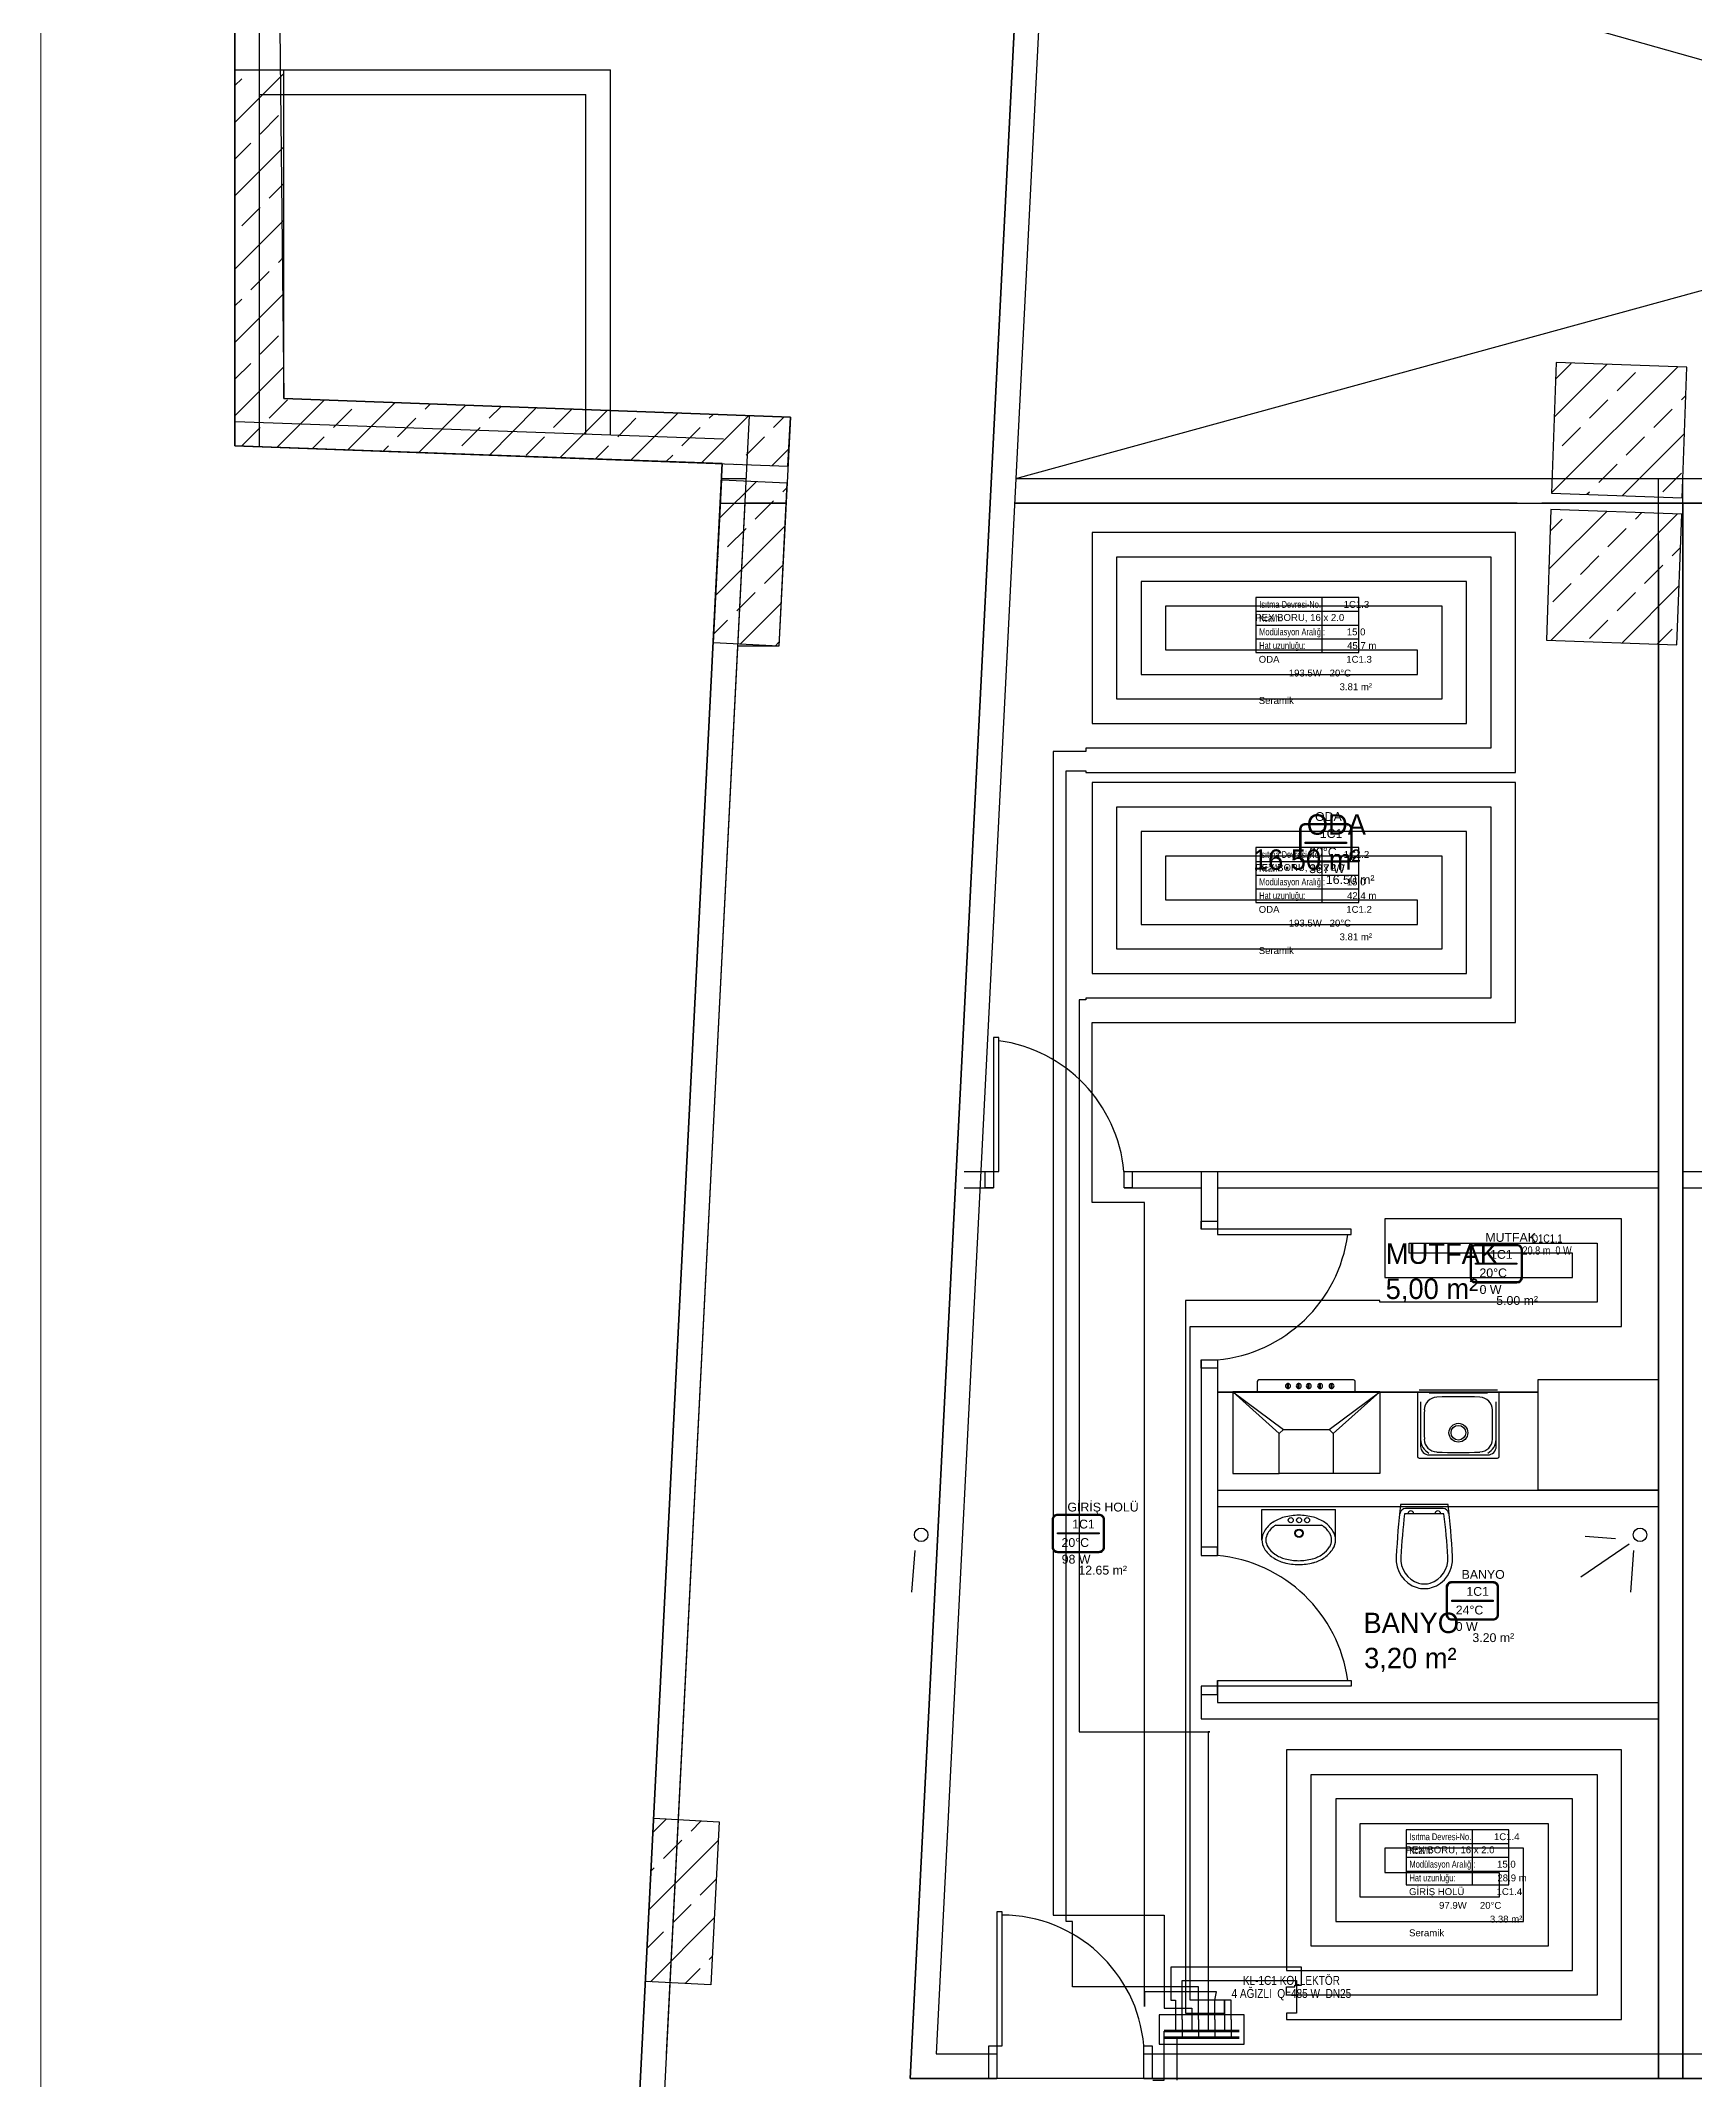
# Model space of a CAD drawing. Header units: centimetres. Extents: x 247996 to 315152, y -468471 to -440326.
# Drawn here: x 284877 to 285889, y -444081 to -442834 of the extents above; entities that cross this region are included whole.
import ezdxf
from ezdxf.enums import TextEntityAlignment as Align

# ---------------------------------------------------------------- set-up
doc = ezdxf.new("R2010")
doc.units = ezdxf.units.CM
doc.linetypes.add('ISITMA DONUS HATTI', pattern=[1.66, 1.57, -0.02, -0.07])
for name, color, linetype, lineweight in [('SCOTT-ANTED', 144, 'Continuous', 0), ('SCOTT-MTY-ISITMA-DONUS-BORU', 30, 'ISITMA DONUS HATTI', 30), ('SCOTT-MTY-ISITMA-GIDIS-BORU', 10, 'Continuous', 30)]:
    doc.layers.add(name, color=color, linetype=linetype, lineweight=lineweight)
for name, color, linetype in [('SCOTT-MKDU0', 50, 'Continuous'), ('SCOTT-MTY-ISIKAYBIMAHAL', 2, 'Continuous'), ('SCOTT-MTY-KOLLETÖR', 7, 'Continuous'), ('SCOTT-MTY-PEX-BORU', 1, 'Continuous'), ('SCOTT-MTY-RADYATÖR', 2, 'Continuous')]:
    doc.layers.add(name, color=color, linetype=linetype)
doc.styles.add('MtXpl_Comic_Sans_MS', font='comic.ttf')
doc.styles.add('MTYCAPLT', font='arial.ttf')
doc.styles.add('ROTAS', font='arial.ttf')

# ---------------------------------------------------------------- blocks, each defined once
blk = doc.blocks.new('MTY-ETIKET')
at = {"layer": 'SCOTT-MTY-RADYATÖR'}
for p, q in [((-7, 6), (8, 6)), ((2.69, 0), (2.69, 8)), ((-7, 4), (8, 4)), ((-7, 2), (8, 2))]:
    blk.add_line(p, q, dxfattribs=at)
blk.add_lwpolyline([(8, 0), (8, 8), (-7, 8), (-7, 0)], close=True, dxfattribs=at)
at = {"layer": 'SCOTT-MTY-RADYATÖR', "style": 'MTYCAPLT', "width": 0.65}
for s, p in [('Isıtma Devresi-No.:', (-6.5, 7)), ('Kcal/h:', (-6.5, 5)), ('Modülasyon Aralığı:', (-6.5, 3)), ('Hat uzunluğu:', (-6.5, 1))]:
    blk.add_text(s, height=1, rotation=360, dxfattribs=at).set_placement(p, align=Align.MIDDLE_LEFT)
for tag, p in [('NO1_001', (5.8, 6.5)), ('AR_001', (6.25, 2.5)), ('UZ_001', (6.31, 0.51))]:
    blk.add_attdef(tag, p, '', height=1, rotation=360, dxfattribs=at)
at = {"layer": 'SCOTT-MTY-RADYATÖR', "color": 2, "style": 'MTYCAPLT', "width": 0.65}
for tag, p in [('BORU_001', (-7.07, 4.59)), ('YER_001', (2.9, 4.5))]:
    blk.add_attdef(tag, p, '', height=1, dxfattribs=at)
blk = doc.blocks.new('MTY-RADYATOR MAHAL')
at = {"layer": 'SCOTT-MTY-ISIKAYBIMAHAL', "color": 2}
for points in [[(-35.7, 18.4), (-35.7, -18.4, 0.414214), (-28.2, -25.9), (28.2, -25.9, 0.414214), (35.7, -18.4), (35.7, 18.4, 0.414214), (28.2, 25.9), (-28.2, 25.9, 0.414214)], [(-34.2, 18.4), (-34.2, -18.4, 0.414214), (-28.2, -24.4), (28.2, -24.4, 0.414214), (34.2, -18.4), (34.2, 18.4, 0.414214), (28.2, 24.4), (-28.2, 24.4, 0.414214)]]:
    blk.add_lwpolyline(points, format="xyb", close=True, dxfattribs=at)
at = {"layer": 'SCOTT-MTY-ISIKAYBIMAHAL', "color": 4}
for points in [[(-35.2, 18.4), (-35.2, -18.4, 0.414214), (-28.2, -25.4), (28.2, -25.4, 0.414214), (35.2, -18.4), (35.2, 18.4, 0.414214), (28.2, 25.4), (-28.2, 25.4, 0.414214)], [(-34.7, 18.4), (-34.7, -18.4, 0.414214), (-28.2, -24.9), (28.2, -24.9, 0.414214), (34.7, -18.4), (34.7, 18.4, 0.414214), (28.2, 24.9), (-28.2, 24.9, 0.414214)]]:
    blk.add_lwpolyline(points, format="xyb", close=True, dxfattribs=at)
at = {"layer": 'SCOTT-MTY-ISIKAYBIMAHAL', "color": 2}
blk.add_lwpolyline([(-28.2, 0.8), (28.2, 0.8), (28.2, -0.8), (-28.2, -0.8)], close=True, dxfattribs=at)
at = {"layer": 'SCOTT-MTY-ISIKAYBIMAHAL', "color": 1, "style": 'MTYCAPLT', "width": 0.65}
for tag, p in [('MAHAL_001', (-14.9, 29.8)), ('NO_001', (-8.3, 6.7))]:
    blk.add_attdef(tag, p, '', height=12, rotation=360, dxfattribs=at)
at = {"layer": 'SCOTT-MTY-ISIKAYBIMAHAL', "color": 4, "style": 'MTYCAPLT', "width": 0.65}
for tag, p in [('DERECE_001', (-22.8, -18.5)), ('ISIKAYBI_001', (-22.7, -41.1))]:
    blk.add_attdef(tag, p, '', height=12, rotation=360, dxfattribs=at)
blk.add_attdef('ALAN', text='', height=12, rotation=360, dxfattribs=at).set_placement((0, -50), align=Align.MIDDLE_LEFT)

msp = doc.modelspace()

# ---------------------------------------------------------------- linework, layer by layer
at = {"layer": 'SCOTT-ANTED'}
msp.add_line((284877.3, -440326.5), (284877.3, -447826.5), dxfattribs=at)
at = {"layer": 'SCOTT-MKDU0', "color": 8, "ltscale": 0.03}
for p, q in [((284996.1, -440508.2), (284996.1, -443082.1)), ((284996.1, -443082.1), (284996.1, -440508.2)), ((285011.1, -440523.2), (285011.1, -443082.1)), ((285011.3, -441742.1), (285026.2, -443053.2)), ((285478, -442732.1), (285409.6, -444081)), ((285409.6, -444081), (285478, -442732.1)), ((285493, -442732.1), (285425.4, -444066)), ((285474.3, -443102.1), (286823, -442732.1)), ((286802.7, -443102.1), (285493, -442732.9)), ((285026.2, -442852.3), (284996.2, -442852.3)), ((284996.2, -442852.3), (284996.2, -443082.1)), ((284996.2, -442884.2), (285026.2, -442854.2)), ((284996.2, -442861.7), (285000.4, -442857.6)), ((285011.1, -442852.1), (285226.1, -442852.1)), ((285026.2, -443053.2), (285026.2, -442852.3)), ((285226.1, -443075.3), (285226.1, -442852.1)), ((285011.1, -442867.1), (285211.1, -442867.1)), ((285211.1, -443074.8), (285211.1, -442867.1)), ((285011.6, -442891.3), (285022.8, -442880)), ((284996.2, -442906.6), (285006, -442896.9)), ((284996.2, -442929.1), (285026.2, -442899.1)), ((285017.2, -442930.5), (285026.2, -442921.5)), ((284996.2, -442974), (285026.2, -442944)), ((285000.4, -442947.4), (285011.6, -442936.2)), ((285022.8, -442969.8), (285026.2, -442966.4)), ((285006, -442986.7), (285017.2, -442975.4)), ((284996.2, -443018.9), (285026.2, -442988.9)), ((284996.2, -442996.4), (285000.4, -442992.3)), ((285011.6, -443026), (285022.8, -443014.7)), ((284996.2, -443041.3), (285006, -443031.6)), ((285805, -443031), (285802.2, -443111)), ((285803.9, -443064.4), (285836.1, -443032.1)), ((285804.7, -443041.1), (285814.2, -443031.6)), ((285885, -443033.9), (285805, -443031)), ((284996.2, -443063.8), (285026.2, -443033.8)), ((285802.2, -443110.9), (285879.5, -443033.7)), ((285842.3, -443048.4), (285853.5, -443037.2)), ((285882.1, -443113.8), (285885, -443033.9)), ((285017.2, -443065.2), (285028.4, -443054)), ((285021.8, -443083.1), (285050.8, -443054.1)), ((285336.2, -443064.6), (285026.2, -443053.2)), ((285026.2, -443053.2), (285336.2, -443064.6)), ((285065.2, -443084.7), (285094.1, -443055.7)), ((285108.5, -443086.3), (285137.4, -443057.3)), ((285112.6, -443059.6), (285115.8, -443056.5)), ((285825.4, -443065.2), (285836.7, -443054)), ((285881.6, -443054), (285884.4, -443051.2)), ((284996.6, -443067.1), (285295.3, -443077.8)), ((285056.5, -443070.9), (285067.7, -443059.6)), ((285095.8, -443076.5), (285107, -443065.2)), ((285151.8, -443087.9), (285180.7, -443058.9)), ((285151.9, -443065.2), (285159.1, -443058.1)), ((285311, -443063.7), (285188.1, -445487.2)), ((285191.2, -443070.9), (285202.4, -443059.7)), ((285195.1, -443089.4), (285224, -443060.5)), ((285230.5, -443076.5), (285241.7, -443065.2)), ((285238.4, -443091), (285267.3, -443062.1)), ((285281.7, -443092.6), (285310.6, -443063.7)), ((285286.6, -443065.2), (285289, -443062.9)), ((285325.9, -443070.9), (285332.3, -443064.5)), ((285336.2, -443064.6), (285329.1, -443204.7)), ((285334.7, -443094.6), (285336.2, -443064.6)), ((285864.7, -443070.9), (285875.9, -443059.6)), ((284996.1, -443082.1), (285294.5, -443092.8)), ((285294.5, -443092.8), (284996.1, -443082.1)), ((284996.2, -443082.1), (285334.7, -443094.6)), ((285000.4, -443082.1), (285011.6, -443070.9)), ((285043.5, -443083.9), (285050.9, -443076.5)), ((285086.8, -443085.5), (285090.2, -443082.1)), ((285135.1, -443082.1), (285146.3, -443070.9)), ((285174.4, -443087.7), (285185.6, -443076.5)), ((285216.7, -443090.2), (285224.9, -443082.1)), ((285269.8, -443082.1), (285281, -443070.9)), ((285309.1, -443087.7), (285320.3, -443076.5)), ((285808.6, -443082.1), (285819.8, -443070.9)), ((285845.5, -443112.5), (285883.5, -443074.5)), ((285847.9, -443087.7), (285859.1, -443076.5)), ((285294.5, -443092.8), (285107.5, -446781.3)), ((285107.5, -446781.3), (285294.5, -443092.8)), ((285260, -443091.8), (285264.2, -443087.7)), ((285303.3, -443093.4), (285303.5, -443093.3)), ((285325, -443094.2), (285335.2, -443084)), ((285831, -443104.5), (285842.3, -443093.3)), ((285289.1, -443202.7), (285294.2, -443102.8)), ((285293, -443126.2), (285315.4, -443103.9)), ((285294, -443102.1), (285309.2, -443102.1)), ((285294.2, -443102.8), (285334.1, -443104.8)), ((285334.1, -443104.8), (285329.1, -443204.7)), ((285474.3, -443102.1), (286827.5, -443102.1)), ((285867.6, -444081), (285867.6, -443102.1)), ((285870.3, -443110.2), (285881.6, -443098.9)), ((285882.6, -444081), (285882.6, -443102.1)), ((285308.3, -443117.1), (285260.2, -444066)), ((285293.3, -443117.1), (285333.5, -443117.1)), ((285333.5, -443117.1), (285308.3, -443117.1)), ((285314.7, -443127), (285325.9, -443115.8)), ((285331.5, -443110.2), (285334, -443107.7)), ((285473.5, -443117.1), (286827.7, -443117.1)), ((285781.1, -443117.1), (285473.5, -443117.1)), ((286291.1, -443117.1), (285796.1, -443117.1)), ((285802.2, -443111), (285882.1, -443113.8)), ((285823.8, -443111.7), (285825.4, -443110.2)), ((285867.6, -444066), (285867.6, -443117.1)), ((285882.6, -443117.1), (285882.6, -444066)), ((285290.6, -443173.5), (285332.8, -443131.3)), ((285801.8, -443121), (285799, -443200.9)), ((285800.5, -443157.5), (285835.9, -443122.2)), ((285801.4, -443134.2), (285808.6, -443127)), ((285881.8, -443123.8), (285801.8, -443121)), ((285801.9, -443201), (285879.2, -443123.7)), ((285853.5, -443127), (285857.5, -443122.9)), ((285878.9, -443203.8), (285881.8, -443123.8)), ((285297.8, -443143.8), (285309.1, -443132.6)), ((285836.7, -443143.8), (285847.9, -443132.6)), ((285867.6, -443140.2), (285867.6, -444081)), ((285867.6, -443140.2), (285867.6, -444081)), ((285875.9, -443149.4), (285881, -443144.3)), ((285882.6, -443140.2), (285882.6, -444081)), ((285882.6, -443140.2), (285882.6, -444081)), ((285291.8, -443149.9), (285292.2, -443149.4)), ((285320.3, -443166.3), (285331.5, -443155.1)), ((285819.8, -443160.7), (285831, -443149.4)), ((285859.1, -443166.3), (285870.3, -443155.1)), ((285803, -443177.5), (285814.2, -443166.3)), ((285845.3, -443202.6), (285880.2, -443167.6)), ((285303.5, -443183.1), (285314.7, -443171.9)), ((285305.5, -443203.5), (285330.4, -443178.6)), ((285842.3, -443183.1), (285853.5, -443171.9)), ((285289.4, -443197.2), (285297.8, -443188.7)), ((285825.4, -443200), (285836.7, -443188.7)), ((285867, -443203.3), (285875.9, -443194.3)), ((285303.9, -443204.7), (285123.1, -446770.5)), ((285329.1, -443204.7), (285289.1, -443202.7)), ((285329.1, -443204.7), (285303.9, -443204.7)), ((285326.9, -443204.6), (285329.2, -443202.3)), ((285799, -443200.9), (285878.9, -443203.8)), ((285442.6, -443526), (285463.8, -443526)), ((285540.5, -443526), (285597.6, -443526)), ((285587.6, -443526), (285587.6, -443561.4)), ((285597.6, -443526), (285597.6, -443564.7)), ((285597.6, -443526.1), (285867.6, -443526.1)), ((285882.6, -443526), (285939.7, -443526)), ((285442.6, -443536), (285460.5, -443536)), ((285540.5, -443536), (285587.6, -443536)), ((285597.6, -443536.1), (285867.6, -443536.1)), ((285882.6, -443536), (285936.4, -443536)), ((285587.6, -443641.4), (285587.6, -443761)), ((285597.6, -443641.4), (285597.6, -443761)), ((285622, -443654.6), (285622, -443660.9)), ((285681, -443653.6), (285623, -443653.6)), ((285640.5, -443656.3), (285640.5, -443655.8)), ((285641.1, -443655.8), (285640.5, -443655.8)), ((285641.1, -443656.3), (285641.1, -443655.8)), ((285647.1, -443656.3), (285647.1, -443655.8)), ((285647.7, -443655.8), (285647.1, -443655.8)), ((285647.7, -443656.3), (285647.7, -443655.8)), ((285653.2, -443656.3), (285653.2, -443655.8)), ((285653.2, -443655.8), (285653.8, -443655.8)), ((285653.8, -443656.3), (285653.8, -443655.8)), ((285660.2, -443656.3), (285660.2, -443655.8)), ((285660.2, -443655.8), (285660.8, -443655.8)), ((285660.8, -443656.3), (285660.8, -443655.8)), ((285667.2, -443656.3), (285667.2, -443655.8)), ((285667.2, -443655.8), (285667.8, -443655.8)), ((285667.8, -443656.3), (285667.8, -443655.8)), ((285682, -443660.9), (285682, -443654.6)), ((285793.9, -443721), (285793.9, -443653.3)), ((285793.9, -443653.3), (285867.6, -443653.3)), ((285867.6, -443653.3), (285867.6, -443721)), ((285597.6, -443661), (285793.9, -443661)), ((285793.9, -443661), (285597.6, -443661)), ((285793.9, -443661), (285597.6, -443661)), ((285635.5, -443686.4), (285607, -443660.9)), ((285607, -443660.9), (285638, -443683.9)), ((285697, -443660.9), (285607, -443660.9)), ((285607, -443660.9), (285607, -443710.9)), ((285640.5, -443658.9), (285640.5, -443656.3)), ((285640.5, -443658.9), (285641.1, -443658.9)), ((285641.1, -443658.9), (285641.1, -443656.3)), ((285647.1, -443658.9), (285647.1, -443656.3)), ((285647.1, -443658.9), (285647.7, -443658.9)), ((285647.7, -443658.9), (285647.7, -443656.3)), ((285653.2, -443658.9), (285653.2, -443656.3)), ((285653.2, -443658.9), (285653.8, -443658.9)), ((285653.8, -443658.9), (285653.8, -443656.3)), ((285660.2, -443658.9), (285660.2, -443656.3)), ((285660.2, -443658.9), (285660.8, -443658.9)), ((285660.8, -443658.9), (285660.8, -443656.3)), ((285666, -443683.9), (285697, -443660.9)), ((285667.2, -443658.9), (285667.2, -443656.3)), ((285667.2, -443658.9), (285667.8, -443658.9)), ((285667.8, -443658.9), (285667.8, -443656.3)), ((285697, -443660.9), (285668.5, -443686.4)), ((285697, -443660.9), (285697, -443710.9)), ((285720.1, -443660.9), (285720.1, -443700.4)), ((285769.1, -443659.9), (285721.1, -443659.9)), ((285722, -443667.1), (285722, -443694.2)), ((285763, -443661.8), (285727.3, -443661.8)), ((285768.3, -443694.2), (285768.3, -443667.1)), ((285770.1, -443700.4), (285770.1, -443660.9)), ((285721.1, -443701.4), (285769.1, -443701.4)), ((285727.3, -443699.5), (285763, -443699.5)), ((285607, -443710.9), (285635.5, -443710.9)), ((285697, -443710.9), (285668.5, -443710.9)), ((285597.6, -443721), (285867.6, -443721)), ((285867.6, -443721), (285793.9, -443721)), ((285597.6, -443731), (285867.6, -443731)), ((285597.6, -443741), (285597.6, -443761)), ((285624.9, -443732.8), (285669.9, -443732.8)), ((285624.9, -443751.5), (285624.9, -443732.8)), ((285633.3, -443742.5), (285661.4, -443742.5)), ((285669.9, -443751.5), (285669.9, -443732.8)), ((285849.6, -443754.1), (285820, -443774.3)), ((285841.2, -443750.9), (285822.8, -443749.5)), ((285412.4, -443758), (285410.4, -443783.4)), ((285852.4, -443758), (285850.4, -443783.4)), ((285587.6, -443841), (285587.6, -443861)), ((285597.6, -443837.6), (285597.6, -443851)), ((285597.6, -443837.6), (285597.6, -443851)), ((285597.6, -443851), (285867.6, -443851)), ((285587.6, -443861), (285867.6, -443861)), ((285867.6, -443861), (285867.6, -444081)), ((285882.6, -443861), (285882.6, -444081)), ((285247.6, -444021.7), (285252.6, -443921.8)), ((285252.2, -443930.3), (285260.3, -443922.2)), ((285252.6, -443921.8), (285292.6, -443923.9)), ((285275.4, -443929.6), (285281.7, -443923.3)), ((285292.6, -443923.9), (285287.5, -444023.7)), ((285249.8, -443977.6), (285292, -443935.5)), ((285258.6, -443946.4), (285269.8, -443935.2)), ((285251, -443954), (285252.9, -443952.1)), ((285281, -443968.9), (285290.8, -443959.1)), ((285264.2, -443985.7), (285275.4, -443974.5)), ((285867.6, -443971), (285867.6, -444081)), ((285882.6, -443971), (285882.6, -444081)), ((285248.6, -444001.3), (285258.6, -443991.3)), ((285250.5, -444021.8), (285289.6, -443982.8)), ((285271.9, -444022.9), (285281, -444013.8)), ((285286.6, -444008.2), (285288.4, -444006.4)), ((285287.5, -444023.7), (285247.6, -444021.7)), ((285260.2, -444066), (285260.3, -444066)), ((285425.4, -444066), (285462.6, -444066)), ((285425.4, -444066), (285462.6, -444066)), ((285552.6, -444066), (286227.9, -444066)), ((285552.6, -444066), (285781.1, -444066)), ((285796.1, -444066), (286227.9, -444066)), ((285409.6, -444081), (285462.6, -444081)), ((286227.9, -444081), (285409.6, -444081)), ((285442.6, -444081), (285462.6, -444081)), ((285552.6, -444081), (286227.9, -444081)), ((285552.6, -444081), (285867.6, -444081)), ((285867.6, -444081), (285757.6, -444081))]:
    msp.add_line(p, q, dxfattribs=at)
for points in [[(285460.5, -443526), (285463.8, -443526), (285463.8, -443444.1), (285460.5, -443444.1)], [(285597.6, -443561.4), (285597.6, -443564.7), (285679.4, -443564.7), (285679.4, -443561.4)], [(285597.6, -443841), (285597.6, -443837.6), (285679.4, -443837.6), (285679.4, -443841)], [(285462.6, -444061), (285465.9, -444061), (285465.9, -443979.1), (285462.6, -443979.1)], [(285462.6, -444061), (285465.9, -444061), (285465.9, -443979.1), (285462.6, -443979.1)], [(285462.6, -444061), (285465.9, -444061), (285465.9, -443979.1), (285462.6, -443979.1)]]:
    msp.add_lwpolyline(points, close=True, dxfattribs=at)
for points in [[(285460.5, -443536), (285455.5, -443536), (285455.5, -443526), (285460.5, -443526), (285460.5, -443536)], [(285545.5, -443536), (285540.5, -443536), (285540.5, -443526), (285545.5, -443526), (285545.5, -443536)], [(285587.6, -443561.4), (285587.6, -443556.4), (285597.6, -443556.4), (285597.6, -443561.4), (285587.6, -443561.4)], [(285587.6, -443646.4), (285587.6, -443641.4), (285597.6, -443641.4), (285597.6, -443646.4), (285587.6, -443646.4)], [(285587.6, -443756), (285587.6, -443761), (285597.6, -443761), (285597.6, -443756), (285587.6, -443756)], [(285587.6, -443841), (285587.6, -443846), (285597.6, -443846), (285597.6, -443841), (285587.6, -443841)], [(285462.6, -444081), (285457.6, -444081), (285457.6, -444061), (285462.6, -444061), (285462.6, -444081)], [(285462.6, -444081), (285457.6, -444081), (285457.6, -444061), (285462.6, -444061), (285462.6, -444081)], [(285462.6, -444081), (285457.6, -444081), (285457.6, -444061), (285462.6, -444061), (285462.6, -444081)], [(285557.6, -444081), (285552.6, -444081), (285552.6, -444061), (285557.6, -444061), (285557.6, -444081)], [(285557.6, -444081), (285552.6, -444081), (285552.6, -444061), (285557.6, -444061), (285557.6, -444081)], [(285557.6, -444081), (285552.6, -444081), (285552.6, -444061), (285557.6, -444061), (285557.6, -444081)]]:
    msp.add_lwpolyline(points, dxfattribs=at)
for points in [[(285709.7, -443729.9, 0.01664), (285707.1, -443761.7, 0.351622), (285719.8, -443780.7, 0.068714), (285724.3, -443781.3, 0.068714), (285728.7, -443780.7, 0.351622), (285741.5, -443761.7, 0.01664), (285738.9, -443729.9)], [(285712.2, -443735.5, 0.016866), (285709.9, -443761.9, 0.351778), (285720.7, -443777.9, 0.068022), (285724.3, -443778.4, 0.068022), (285727.9, -443777.9, 0.351778), (285738.6, -443761.9, 0.016866), (285736.3, -443735.5)]]:
    msp.add_lwpolyline(points, format="xyb", close=True, dxfattribs=at)
msp.add_lwpolyline([(285739.1, -443735.4, 0.389191), (285735.8, -443732.3), (285724.3, -443732.3), (285712.7, -443732.3, 0.389191), (285709.4, -443735.4, 0.389191)], format="xyb", dxfattribs=at)
for centre, radius in [((285642.5, -443739.4), 1.56), ((285647.6, -443739.4), 1.56), ((285652.5, -443739.4), 1.56), ((285416.3, -443748.4, 51), 4.14), ((285647.6, -443747.4), 2.52), ((285647.6, -443747.4), 2.12), ((285856.3, -443748.4, 51), 4.14)]:
    msp.add_circle(centre, radius, dxfattribs=at)
for centre, radius, start, end in [((285451.9, -443534.2), 88.9, 5.3081, 82.3253), ((285589.3, -443552.8), 88.9, 275.3081, 352.3253), ((285623, -443654.6), 1, 90, 180), ((285640.8, -443657.3), 1.54, 100.5379, 259.4246), ((285640.8, -443657.3), 1.54, 282.6233, 77.3765), ((285647.4, -443657.3), 1.54, 100.5379, 259.4246), ((285647.4, -443657.3), 1.54, 282.6233, 77.3765), ((285653.5, -443657.3), 1.54, 100.5379, 259.4246), ((285653.5, -443657.3), 1.54, 282.6233, 77.3765), ((285660.5, -443657.3), 1.54, 100.5379, 259.4246), ((285660.5, -443657.3), 1.54, 282.6233, 77.3765), ((285667.5, -443657.3), 1.54, 100.5379, 259.4246), ((285667.5, -443657.3), 1.54, 282.6233, 77.3765), ((285681, -443654.6), 1, 0, 90), ((285641, -443755.1), 17.2, 123.8347, 148.2866), ((285641, -443755.1), 14.8, 121.3767, 148.2866), ((285644.9, -443760.8), 24.1, 105.5176, 123.8347), ((285647.4, -443769.9), 33.5, 90, 105.5176), ((285647.4, -443769.9), 33.5, 74.4824, 90), ((285649.9, -443760.8), 24.1, 56.1653, 74.4824), ((285653.7, -443755.1), 14.8, 31.7134, 58.6233), ((285653.7, -443755.1), 17.2, 31.7134, 56.1653), ((285716, -443735.5), 1.78, 0, 180), ((285732.6, -443735.5), 1.78, 0, 180), ((285635.2, -443751.5), 10.3, 148.2866, 180), ((285635.2, -443751.5), 10.3, 180, 211.7134), ((285635.2, -443751.5), 7.93, 148.2866, 180), ((285635.2, -443751.5), 7.93, 180, 211.7134), ((285641, -443747.9), 14.8, 211.7134, 236.1653), ((285653.7, -443747.9), 14.8, 303.8347, 328.2866), ((285659.6, -443751.5), 7.93, 0, 31.7134), ((285659.6, -443751.5), 7.93, 328.2866, 0), ((285659.6, -443751.5), 10.3, 0, 31.7134), ((285659.6, -443751.5), 10.3, 328.2866, 0), ((285589.3, -443849.5), 88.9, 7.6747, 84.6919), ((285641, -443747.9), 17.2, 211.7134, 236.1653), ((285644.9, -443742.2), 24.1, 236.1653, 254.4824), ((285644.9, -443742.2), 21.7, 236.1653, 254.4824), ((285647.4, -443733.1), 33.5, 254.4824, 270), ((285647.4, -443733.1), 31.1, 254.4824, 270), ((285647.4, -443733.1), 31.1, 270, 285.5176), ((285647.4, -443733.1), 33.5, 270, 285.5176), ((285649.9, -443742.2), 21.7, 285.5176, 303.8347), ((285649.9, -443742.2), 24.1, 285.5176, 303.8347), ((285653.7, -443747.9), 17.2, 303.8347, 328.2866), ((285465.3, -444068.6), 87.6, 5.0191, 89.6313), ((285465.3, -444068.6), 87.6, 5.0191, 89.6313), ((285465.3, -444068.6), 87.6, 5.0191, 89.6313)]:
    msp.add_arc(centre, radius, start, end, dxfattribs=at)
for centre, major_axis, start_param, end_param in [((285732.2, -443672.2), (5.66, -5.66), 2.395934, 3.900021), ((285745.1, -443996.2), (332.3, 0), 1.531058, 1.610536), ((285758, -443672.2), (5.66, -5.66), 0.812368, 2.316455), ((286056.4, -443680.9), (-234.9, -234.9), 5.470817, 5.524757), ((285745.1, -443685.9), (-4.07, -4.07), 3.926991, 10.210176), ((285433.9, -443680.9), (234.9, -234.9), 0.758428, 0.812368), ((285732.1, -443689.7), (-7.14, -7.14), 5.524757, 6.541187), ((285732.2, -443689.7), (-5.66, -5.66), 5.524757, 7.028844), ((285745.1, -443685.9), (-3.18, -3.18), 3.926991, 10.210176), ((285758, -443689.7), (-5.66, -5.66), 0.825137, 2.329224), ((285758.1, -443689.7), (7.14, -7.14), -0.258001, 0.758428), ((285721.1, -443700.4), (0.707, -0.707), 3.926991, 5.497787), ((285727.3, -443694.2), (-3.75, -3.75), 5.497787, 7.068583), ((285745.1, -443365.7), (332.3, 0), 4.67265, 4.752129), ((285763, -443694.2), (3.75, -3.75), -0.785398, 0.785398), ((285769.1, -443700.4), (0.707, -0.707), -0.785398, 0.785398)]:
    msp.add_ellipse(centre, major_axis=major_axis, ratio=1, start_param=start_param, end_param=end_param, dxfattribs=at)
at = {"layer": 'SCOTT-MKDU0', "color": 8, "ltscale": 0.03, "invisible_edges": 4}
for points in [[(285638, -443683.9), (285666, -443683.9), (285668.5, -443686.4), (285635.5, -443686.4)], [(285668.5, -443710.9), (285635.5, -443710.9), (285635.5, -443686.4), (285668.5, -443686.4)]]:
    msp.add_3dface(points, dxfattribs=at)
at = {"layer": 'SCOTT-MTY-ISITMA-DONUS-BORU'}
for points in [[(285558, -444082), (285565, -444082), (285565, -444052)], [(285572, -444045), (285572, -444052)], [(285582, -444045), (285582, -444052)], [(285592, -444045), (285592, -444052)], [(285602, -444045), (285602, -444052)]]:
    msp.add_lwpolyline(points, dxfattribs=at)
at = {"layer": 'SCOTT-MTY-ISITMA-DONUS-BORU', "const_width": 1.6}
msp.add_lwpolyline([(285611, -444052), (285565, -444052)], dxfattribs=at)
at = {"layer": 'SCOTT-MTY-ISITMA-GIDIS-BORU'}
for points in [[(285576, -444045), (285576, -444056)], [(285586, -444045), (285586, -444056)], [(285596, -444045), (285596, -444056)], [(285606, -444045), (285606, -444056)], [(285573, -444082), (285573, -444056)]]:
    msp.add_lwpolyline(points, dxfattribs=at)
at = {"layer": 'SCOTT-MTY-ISITMA-GIDIS-BORU', "const_width": 1.6}
msp.add_lwpolyline([(285611, -444056), (285565, -444056)], dxfattribs=at)
at = {"layer": 'SCOTT-MTY-KOLLETÖR'}
msp.add_lwpolyline([(285614, -444042), (285562, -444042), (285562, -444060), (285614, -444060)], close=True, dxfattribs=at)
at = {"layer": 'SCOTT-MTY-PEX-BORU'}
for points in [[(285586, -444045), (285586, -444025), (285509, -444025), (285509, -443985), (285505, -443985), (285505, -443281), (285517, -443281), (285517, -443282), (285521, -443282), (285780, -443282), (285780, -443135), (285521, -443135), (285521, -443252), (285750, -443252), (285750, -443165), (285551, -443165), (285551, -443222), (285720, -443222), (285720, -443207), (285566, -443207), (285566, -443180), (285735, -443180), (285735, -443237), (285536, -443237), (285536, -443150), (285765, -443150), (285765, -443267), (285521, -443267), (285517, -443267), (285517, -443269), (285497, -443269), (285497, -443981), (285565, -443981), (285565, -444038), (285582, -444038), (285582, -444045)], [(285596, -444045), (285596, -444033), (285597, -444028), (285553, -444028), (285553, -444037), (285553, -443545), (285521, -443545), (285521, -443441), (285521, -443435), (285780, -443435), (285780, -443288), (285521, -443288), (285521, -443405), (285750, -443405), (285750, -443318), (285551, -443318), (285551, -443375), (285720, -443375), (285720, -443360), (285566, -443360), (285566, -443333), (285735, -443333), (285735, -443390), (285536, -443390), (285536, -443303), (285765, -443303), (285765, -443420), (285521, -443420), (285517, -443420), (285517, -443421), (285513, -443421), (285513, -443869), (285593, -443869), (285592, -443869), (285592, -444045)], [(285606, -444045), (285606, -444033), (285581, -444033), (285581, -443621), (285700, -443621), (285845, -443621), (285845, -443555), (285700, -443555), (285700, -443591), (285815, -443591), (285815, -443576), (285715, -443576), (285715, -443570), (285830, -443570), (285830, -443606), (285700, -443606), (285697, -443606), (285697, -443605), (285578, -443605), (285578, -444041), (285602, -444041), (285602, -444033), (285602, -444045)], [(285576, -444045), (285576, -444021), (285646, -444021), (285646, -444041), (285640, -444041), (285640, -444045), (285845, -444045), (285845, -443880), (285640, -443880), (285640, -444015), (285815, -444015), (285815, -443910), (285670, -443910), (285670, -443985), (285785, -443985), (285785, -443940), (285700, -443940), (285700, -443955), (285770, -443955), (285770, -443970), (285685, -443970), (285685, -443925), (285800, -443925), (285800, -444000), (285655, -444000), (285655, -443895), (285830, -443895), (285830, -444030), (285640, -444030), (285640, -444025), (285645, -444025), (285645, -444024), (285649, -444024), (285649, -444013), (285569, -444013), (285569, -444033), (285572, -444033), (285572, -444045)]]:
    msp.add_lwpolyline(points, dxfattribs=at)

# ---------------------------------------------------------------- block references
at = {"layer": 'SCOTT-MTY-ISIKAYBIMAHAL'}
ref = msp.add_blockref('MTY-RADYATOR MAHAL', (285664, -443325), dxfattribs=dict(at, xscale=0.45, yscale=0.45))
ref.add_attrib('DERECE_001', '20%%DC', (285653.8, -443333.3), dxfattribs={"height": 5.4, "rotation": 360, "style": 'MTYCAPLT'})
ref.add_attrib('MAHAL_001', 'ODA', (285657.4, -443311.6), dxfattribs={"height": 5.4, "rotation": 360, "style": 'MTYCAPLT'})
ref.add_attrib('ISIKAYBI_001', '387 W', (285653.8, -443343.5), dxfattribs={"height": 5.4, "rotation": 360, "style": 'MTYCAPLT'})
ref.add_attrib('NO_001', '1C1', (285660.3, -443322), dxfattribs={"height": 5.4, "rotation": 360, "style": 'MTYCAPLT'})
ref.add_attrib('ALAN', '16.50 m²', (285664, -443350.2), dxfattribs={"height": 5.4, "rotation": 360, "style": 'MTYCAPLT'})
ref = msp.add_blockref('MTY-RADYATOR MAHAL', (285768.3, -443582.5), dxfattribs=dict(at, xscale=0.45, yscale=0.45))
ref.add_attrib('DERECE_001', '20%%DC', (285758, -443590.8), dxfattribs={"height": 5.4, "rotation": 360, "style": 'MTYCAPLT'})
ref.add_attrib('MAHAL_001', 'MUTFAK', (285761.6, -443569.1), dxfattribs={"height": 5.4, "rotation": 360, "style": 'MTYCAPLT'})
ref.add_attrib('ISIKAYBI_001', '0 W', (285758.1, -443601), dxfattribs={"height": 5.4, "rotation": 360, "style": 'MTYCAPLT'})
ref.add_attrib('NO_001', '1C1', (285764.5, -443579.5), dxfattribs={"height": 5.4, "rotation": 360, "style": 'MTYCAPLT'})
ref.add_attrib('ALAN', '5.00 m²', (285768.3, -443607.7), dxfattribs={"height": 5.4, "rotation": 360, "style": 'MTYCAPLT'})
ref = msp.add_blockref('MTY-RADYATOR MAHAL', (285512.5, -443747.5), dxfattribs=dict(at, xscale=0.45, yscale=0.45))
ref.add_attrib('DERECE_001', '20%%DC', (285502.2, -443755.8), dxfattribs={"height": 5.4, "rotation": 360, "style": 'MTYCAPLT'})
ref.add_attrib('MAHAL_001', 'GİRİŞ HOLÜ', (285505.8, -443734.1), dxfattribs={"height": 5.4, "rotation": 360, "style": 'MTYCAPLT'})
ref.add_attrib('ISIKAYBI_001', '98 W', (285502.3, -443766), dxfattribs={"height": 5.4, "rotation": 360, "style": 'MTYCAPLT'})
ref.add_attrib('NO_001', '1C1', (285508.7, -443744.5), dxfattribs={"height": 5.4, "rotation": 360, "style": 'MTYCAPLT'})
ref.add_attrib('ALAN', '12.65 m²', (285512.5, -443772.7), dxfattribs={"height": 5.4, "rotation": 360, "style": 'MTYCAPLT'})
ref = msp.add_blockref('MTY-RADYATOR MAHAL', (285753.7, -443788.8), dxfattribs=dict(at, xscale=0.45, yscale=0.45))
ref.add_attrib('DERECE_001', '24%%DC', (285743.5, -443797.1), dxfattribs={"height": 5.4, "rotation": 360, "style": 'MTYCAPLT'})
ref.add_attrib('MAHAL_001', 'BANYO', (285747.1, -443775.3), dxfattribs={"height": 5.4, "rotation": 360, "style": 'MTYCAPLT'})
ref.add_attrib('ISIKAYBI_001', '0 W', (285743.5, -443807.2), dxfattribs={"height": 5.4, "rotation": 360, "style": 'MTYCAPLT'})
ref.add_attrib('NO_001', '1C1', (285750, -443785.7), dxfattribs={"height": 5.4, "rotation": 360, "style": 'MTYCAPLT'})
ref.add_attrib('ALAN', '3.20 m²', (285753.7, -443814), dxfattribs={"height": 5.4, "rotation": 360, "style": 'MTYCAPLT'})
at = {"layer": 'SCOTT-MTY-PEX-BORU'}
ref = msp.add_blockref('MTY-ETIKET', (285650.5, -443208.5), dxfattribs=dict(at, xscale=4.2, yscale=4.2))
ref.add_attrib('UZ_001', '45.7 m', (285677, -443206.4), dxfattribs={"height": 4.2, "rotation": 360, "style": 'MTYCAPLT'})
ref.add_attrib('AR_001', '15.0', (285676.8, -443198), dxfattribs={"height": 4.2, "rotation": 360, "style": 'MTYCAPLT'})
ref.add_attrib('NO1_001', '1C1.3', (285674.9, -443181.2), dxfattribs={"height": 4.2, "rotation": 360, "style": 'MTYCAPLT'})
ref.add_attrib('BORU_001', 'PEX BORU, 16 x 2.0', (285620.8, -443189.2), dxfattribs={"height": 4.2, "style": 'MTYCAPLT'})
ref.add_attrib('MAHAL_001', 'ODA', (285622.9, -443214.8), dxfattribs={"height": 4.2, "style": 'MTYCAPLT'})
ref.add_attrib('NO_001', '1C1.3', (285676.5, -443214.8), dxfattribs={"height": 4.2, "style": 'MTYCAPLT'})
ref.add_attrib('DERECE_001', '20°C', (285666.3, -443223.2), dxfattribs={"height": 4.2, "style": 'MTYCAPLT'})
ref.add_attrib('KCAL/H:_001', '193.5W', (285641.3, -443223.2), dxfattribs={"height": 4.2, "style": 'MTYCAPLT'})
ref.add_attrib('ALAN_001', '3.81 m²', (285672.4, -443231.6), dxfattribs={"height": 4.2, "style": 'MTYCAPLT'})
ref.add_attrib('MALZEMECINSI_001', 'Seramik', (285622.9, -443240), dxfattribs={"height": 4.2, "style": 'MTYCAPLT'})
ref = msp.add_blockref('MTY-ETIKET', (285650.5, -443361.5), dxfattribs=dict(at, xscale=4.2, yscale=4.2))
ref.add_attrib('UZ_001', '42.4 m', (285677, -443359.4), dxfattribs={"height": 4.2, "rotation": 360, "style": 'MTYCAPLT'})
ref.add_attrib('AR_001', '15.0', (285676.8, -443351), dxfattribs={"height": 4.2, "rotation": 360, "style": 'MTYCAPLT'})
ref.add_attrib('NO1_001', '1C1.2', (285674.9, -443334.2), dxfattribs={"height": 4.2, "rotation": 360, "style": 'MTYCAPLT'})
ref.add_attrib('BORU_001', 'PEX BORU, 16 x 2.0', (285620.8, -443342.2), dxfattribs={"height": 4.2, "style": 'MTYCAPLT'})
ref.add_attrib('MAHAL_001', 'ODA', (285622.9, -443367.8), dxfattribs={"height": 4.2, "style": 'MTYCAPLT'})
ref.add_attrib('NO_001', '1C1.2', (285676.5, -443367.8), dxfattribs={"height": 4.2, "style": 'MTYCAPLT'})
ref.add_attrib('DERECE_001', '20°C', (285666.3, -443376.2), dxfattribs={"height": 4.2, "style": 'MTYCAPLT'})
ref.add_attrib('KCAL/H:_001', '193.5W', (285641.3, -443376.2), dxfattribs={"height": 4.2, "style": 'MTYCAPLT'})
ref.add_attrib('ALAN_001', '3.81 m²', (285672.4, -443384.6), dxfattribs={"height": 4.2, "style": 'MTYCAPLT'})
ref.add_attrib('MALZEMECINSI_001', 'Seramik', (285622.9, -443393), dxfattribs={"height": 4.2, "style": 'MTYCAPLT'})
ref = msp.add_blockref('MTY-ETIKET', (285742.5, -443962.5), dxfattribs=dict(at, xscale=4.2, yscale=4.2))
ref.add_attrib('UZ_001', '28.9 m', (285769, -443960.4), dxfattribs={"height": 4.2, "rotation": 360, "style": 'MTYCAPLT'})
ref.add_attrib('AR_001', '15.0', (285768.8, -443952), dxfattribs={"height": 4.2, "rotation": 360, "style": 'MTYCAPLT'})
ref.add_attrib('NO1_001', '1C1.4', (285766.9, -443935.2), dxfattribs={"height": 4.2, "rotation": 360, "style": 'MTYCAPLT'})
ref.add_attrib('BORU_001', 'PEX BORU, 16 x 2.0', (285712.8, -443943.2), dxfattribs={"height": 4.2, "style": 'MTYCAPLT'})
ref.add_attrib('MAHAL_001', 'GİRİŞ HOLÜ', (285714.9, -443968.8), dxfattribs={"height": 4.2, "style": 'MTYCAPLT'})
ref.add_attrib('NO_001', '1C1.4', (285768.5, -443968.8), dxfattribs={"height": 4.2, "style": 'MTYCAPLT'})
ref.add_attrib('DERECE_001', '20°C', (285758.3, -443977.2), dxfattribs={"height": 4.2, "style": 'MTYCAPLT'})
ref.add_attrib('KCAL/H:_001', '97.9W', (285733.3, -443977.2), dxfattribs={"height": 4.2, "style": 'MTYCAPLT'})
ref.add_attrib('ALAN_001', '3.38 m²', (285764.4, -443985.6), dxfattribs={"height": 4.2, "style": 'MTYCAPLT'})
ref.add_attrib('MALZEMECINSI_001', 'Seramik', (285714.9, -443994), dxfattribs={"height": 4.2, "style": 'MTYCAPLT'})

# ---------------------------------------------------------------- texts
at = {"layer": 'SCOTT-MKDU0', "color": 8, "ltscale": 0.03, "style": 'MtXpl_Comic_Sans_MS'}
for s, p in [('ODA', (285652.3, -443320)), ('16.50 m²', (285619.3, -443341.5)), ('MUTFAK', (285700.7, -443582.6)), ('5,00 m²', (285700.6, -443604.1)), ('BANYO', (285687, -443808.5)), ('3,20 m²', (285687.4, -443830))]:
    msp.add_text(s, height=12.5, rotation=360, dxfattribs=at).set_placement(p)
at = {"layer": 'SCOTT-MTY-KOLLETÖR', "style": 'ROTAS', "width": 0.8}
for s, p in [('KL-1C1 KOLLEKTÖR', (285642.9, -444021)), ('4 AĞIZLI  Q=485 W  DN25', (285642.9, -444029))]:
    msp.add_text(s, height=5.5, dxfattribs=at).set_placement(p, align=Align.MIDDLE_CENTER)
at = {"layer": 'SCOTT-MTY-PEX-BORU', "style": 'ROTAS', "width": 0.8}
for s, p in [('D1C1.1', (285799.4, -443567.1)), ('20.8 m  0 W', (285799.4, -443574.4))]:
    msp.add_text(s, height=5, dxfattribs=at).set_placement(p, align=Align.MIDDLE_CENTER)

doc.saveas('drawing.dxf')
